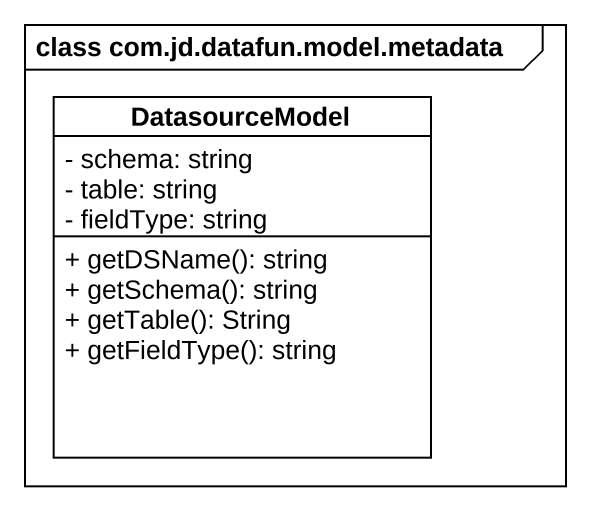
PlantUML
@startuml
mainframe class com.jd.datafun.model.metadata
hide circle
hide empty members
skinparam classAttributeIconSize 0
class DatasourceModel {
  - schema: string
  - table: string
  - fieldType: string
  + getDSName(): string
  + getSchema(): string
  + getTable(): String
  + getFieldType(): string
}
@enduml
